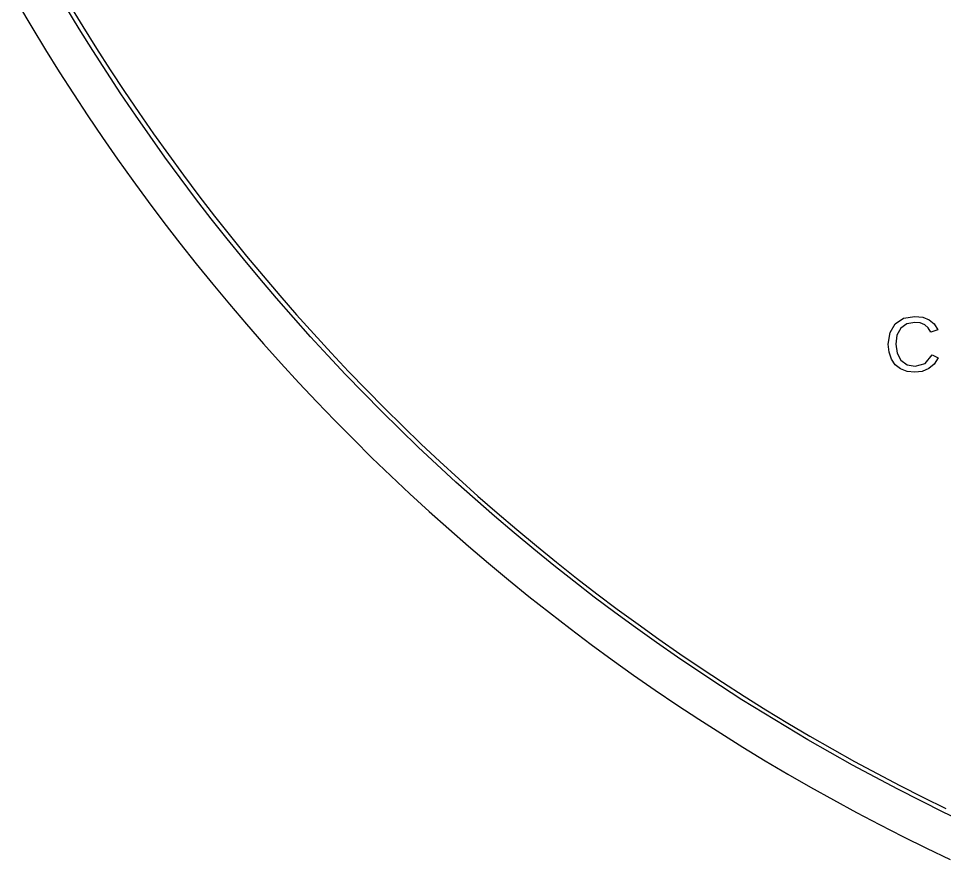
# Model space of a CAD drawing. Extents: x -25 to 122, y -49 to 104.
# Drawn here: x -20.24 to 12.95, y -41.64 to -11.5 of the extents above; entities that cross this region are included whole.
import ezdxf

# ---------------------------------------------------------------- set-up
doc = ezdxf.new("R2010")
doc.units = 0

msp = doc.modelspace()

# ---------------------------------------------------------------- linework, layer by layer
for p, q in [((-20.2389, -11.0077), (-19.7612, -11.8159)), ((-18.0605, -11.8706), (-18.539, -11.0833)), ((-18.4103, -11.0061), (-17.9328, -11.7919)), ((-19.7612, -11.8159), (-19.2737, -12.6181)), ((-17.5724, -12.6519), (-18.0605, -11.8706)), ((-17.9328, -11.7919), (-17.4456, -12.5717)), ((-17.4456, -12.5717), (-16.949, -13.3455)), ((-19.2737, -12.6181), (-18.7763, -13.4143)), ((-17.0747, -13.4273), (-17.5724, -12.6519)), ((-18.7763, -13.4143), (-18.2692, -14.2044)), ((-16.5676, -14.1964), (-17.0747, -13.4273)), ((-16.949, -13.3455), (-16.4428, -14.1131)), ((-18.2692, -14.2044), (-17.7524, -14.9881)), ((-16.051, -14.9593), (-16.5676, -14.1964)), ((-16.4428, -14.1131), (-15.9273, -14.8745)), ((-15.9273, -14.8745), (-15.4025, -15.6294)), ((-17.7524, -14.9881), (-17.2261, -15.7655)), ((-15.5252, -15.7158), (-16.051, -14.9593)), ((-17.2261, -15.7655), (-16.6902, -16.5363)), ((-14.9901, -16.4658), (-15.5252, -15.7158)), ((-15.4025, -15.6294), (-14.8685, -16.3779)), ((-16.6902, -16.5363), (-16.145, -17.3005)), ((-14.4458, -17.2091), (-14.9901, -16.4658)), ((-14.8685, -16.3779), (-14.3253, -17.1198)), ((-13.8924, -17.9457), (-14.4458, -17.2091)), ((-14.3253, -17.1198), (-13.7731, -17.8549)), ((-16.145, -17.3005), (-15.5904, -18.058)), ((-13.7731, -17.8549), (-13.2118, -18.5832)), ((-15.5904, -18.058), (-15.0265, -18.8086)), ((-13.3301, -18.6755), (-13.8924, -17.9457)), ((-13.2118, -18.5832), (-12.6417, -19.3046)), ((-15.0265, -18.8086), (-14.4535, -19.5522)), ((-12.7588, -19.3983), (-13.3301, -18.6755)), ((-14.4535, -19.5522), (-13.8714, -20.2887)), ((-12.1787, -20.1141), (-12.7588, -19.3983)), ((-12.6417, -19.3046), (-12.0628, -20.0189)), ((-11.5899, -20.8226), (-12.1787, -20.1141)), ((-12.0628, -20.0189), (-11.4751, -20.7261)), ((-13.8714, -20.2887), (-13.2803, -21.0181)), ((-10.9924, -21.5239), (-11.5899, -20.8226)), ((-11.4751, -20.7261), (-10.8789, -21.426)), ((-13.2803, -21.0181), (-12.6803, -21.7401)), ((-10.3864, -22.2179), (-10.9924, -21.5239)), ((-10.8789, -21.426), (-10.274, -22.1185)), ((-12.6803, -21.7401), (-12.0715, -22.4547)), ((-9.7719, -22.9043), (-10.3864, -22.2179)), ((-10.274, -22.1185), (-9.66075, -22.8035)), ((11.4839, -22.2413), (11.8806, -22.1753)), ((11.8806, -22.1753), (12.166, -22.2057)), ((12.166, -22.2057), (12.4002, -22.2969)), ((-12.0715, -22.4547), (-11.4539, -23.1618)), ((10.9954, -22.7537), (11.184, -22.4393)), ((11.184, -22.4393), (11.4839, -22.2413)), ((11.5959, -22.4429), (11.3802, -22.5989)), ((11.8833, -22.3909), (11.5959, -22.4429)), ((12.0753, -22.4133), (11.8833, -22.3909)), ((12.2392, -22.4807), (12.0753, -22.4133)), ((12.3686, -22.5906), (12.2392, -22.4807)), ((12.4002, -22.2969), (12.5812, -22.4479)), ((12.5812, -22.4479), (12.707, -22.6576)), ((-9.66075, -22.8035), (-9.03911, -23.481)), ((10.9325, -23.1689), (10.9954, -22.7537)), ((11.2455, -22.8454), (11.2006, -23.1689)), ((11.3802, -22.5989), (11.2455, -22.8454)), ((12.4569, -22.7405), (12.3686, -22.5906)), ((12.707, -22.6576), (12.4569, -22.7405)), ((-11.4539, -23.1618), (-10.8277, -23.8613)), ((-9.149, -23.5831), (-9.7719, -22.9043)), ((10.9607, -23.459), (10.9325, -23.1689)), ((11.2006, -23.1689), (11.2474, -23.4918)), ((-9.03911, -23.481), (-8.40919, -24.1508)), ((11.0451, -23.7072), (10.9607, -23.459)), ((11.2474, -23.4918), (11.3878, -23.7446)), ((12.2527, -23.861), (12.5094, -23.5573)), ((12.5094, -23.5573), (12.725, -23.6651)), ((-10.8277, -23.8613), (-10.193, -24.553)), ((-8.51784, -24.2543), (-9.149, -23.5831)), ((11.1833, -23.9083), (11.0451, -23.7072)), ((11.3878, -23.7446), (11.6081, -23.9078)), ((11.8944, -23.9622), (12.2527, -23.861)), ((12.5804, -23.8866), (12.3871, -24.0479)), ((12.725, -23.6651), (12.5804, -23.8866)), ((-8.40919, -24.1508), (-7.77112, -24.8128)), ((11.3727, -24.0569), (11.1833, -23.9083)), ((11.6074, -24.1486), (11.3727, -24.0569)), ((11.8819, -24.1792), (11.6074, -24.1486)), ((11.6081, -23.9078), (11.8944, -23.9622)), ((12.152, -24.1464), (11.8819, -24.1792)), ((12.3871, -24.0479), (12.152, -24.1464)), ((-10.193, -24.553), (-9.54988, -25.2368)), ((-7.87848, -24.9176), (-8.51784, -24.2543)), ((-7.77112, -24.8128), (-7.12495, -25.467)), ((-7.23102, -25.573), (-7.87848, -24.9176)), ((-9.54988, -25.2368), (-8.89839, -25.9128)), ((-7.12495, -25.467), (-6.47083, -26.1131)), ((-6.57558, -26.2205), (-7.23102, -25.573)), ((-8.89839, -25.9128), (-8.23865, -26.5807)), ((-6.47083, -26.1131), (-5.80881, -26.7512)), ((-5.91225, -26.8598), (-6.57558, -26.2205)), ((-8.23865, -26.5807), (-7.57077, -27.2404)), ((-5.2411, -27.491), (-5.91225, -26.8598)), ((-5.80881, -26.7512), (-5.13901, -27.3811)), ((-7.57077, -27.2404), (-6.89484, -27.8919)), ((-4.56227, -28.1139), (-5.2411, -27.491)), ((-5.13901, -27.3811), (-4.46153, -28.0028)), ((-6.89484, -27.8919), (-6.21095, -28.535)), ((-3.87585, -28.7284), (-4.56227, -28.1139)), ((-4.46153, -28.0028), (-3.77649, -28.616)), ((-6.21095, -28.535), (-5.51924, -29.1698)), ((-3.18193, -29.3344), (-3.87585, -28.7284)), ((-3.77649, -28.616), (-3.08395, -29.2209)), ((-5.51924, -29.1698), (-4.81979, -29.7959)), ((-2.48064, -29.9319), (-3.18193, -29.3344)), ((-3.08395, -29.2209), (-2.38406, -29.8172)), ((-4.81979, -29.7959), (-4.1127, -30.4135)), ((-2.38406, -29.8172), (-1.6769, -30.4048)), ((-1.77206, -30.5208), (-2.48064, -29.9319)), ((-4.1127, -30.4135), (-3.3981, -31.0223)), ((-1.0563, -31.1008), (-1.77206, -30.5208)), ((-1.6769, -30.4048), (-0.96259, -30.9837)), ((-3.3981, -31.0223), (-2.67607, -31.6223)), ((-0.3335, -31.6721), (-1.0563, -31.1008)), ((-0.96259, -30.9837), (-0.24121, -31.5538)), ((-2.67607, -31.6223), (-1.94673, -32.2134)), ((0.39626, -32.2345), (-0.3335, -31.6721)), ((-0.24121, -31.5538), (0.48709, -32.1151)), ((0.48709, -32.1151), (1.22223, -32.6673)), ((-1.94673, -32.2134), (-1.21021, -32.7955)), ((1.13287, -32.7878), (0.39626, -32.2345)), ((-1.21021, -32.7955), (-0.46658, -33.3685)), ((1.87622, -33.3321), (1.13287, -32.7878)), ((1.22223, -32.6673), (1.9641, -33.2105)), ((-0.46658, -33.3685), (0.28401, -33.9324)), ((2.62621, -33.8672), (1.87622, -33.3321)), ((1.9641, -33.2105), (2.71257, -33.7445)), ((2.71257, -33.7445), (3.46754, -34.2693)), ((0.28401, -33.9324), (1.04146, -34.487)), ((3.38269, -34.393), (2.62621, -33.8672)), ((1.04146, -34.487), (1.80568, -35.0322)), ((4.14557, -34.9096), (3.38269, -34.393)), ((3.46754, -34.2693), (4.2289, -34.7849)), ((4.2289, -34.7849), (4.99652, -35.291)), ((1.80568, -35.0322), (2.57652, -35.5681)), ((4.91473, -35.4167), (4.14557, -34.9096)), ((5.69005, -35.9144), (4.91473, -35.4167)), ((4.99652, -35.291), (5.77031, -35.7876)), ((2.57652, -35.5681), (3.35388, -36.0944)), ((5.77031, -35.7876), (6.55013, -36.2748)), ((3.35388, -36.0944), (4.13763, -36.6112)), ((6.47144, -36.4025), (5.69005, -35.9144)), ((7.25874, -36.881), (6.47144, -36.4025)), ((6.55013, -36.2748), (7.33585, -36.7523)), ((4.13763, -36.6112), (4.92769, -37.1183)), ((7.33585, -36.7523), (8.1274, -37.2202)), ((4.92769, -37.1183), (5.72389, -37.6157)), ((8.05186, -37.3498), (7.25874, -36.881)), ((8.85066, -37.8088), (8.05186, -37.3498)), ((8.1274, -37.2202), (8.92461, -37.6783)), ((5.72389, -37.6157), (6.52614, -38.1032)), ((9.65506, -38.258), (8.85066, -37.8088)), ((8.92461, -37.6783), (9.72739, -38.1265)), ((6.52614, -38.1032), (7.33432, -38.5809)), ((9.72739, -38.1265), (10.5356, -38.5649)), ((10.4649, -38.6972), (9.65506, -38.258)), ((7.33432, -38.5809), (8.14828, -39.0486)), ((11.2801, -39.1265), (10.4649, -38.6972)), ((10.5356, -38.5649), (11.3491, -38.9934)), ((8.14828, -39.0486), (8.96794, -39.5064)), ((12.1004, -39.5458), (11.2801, -39.1265)), ((11.3491, -38.9934), (12.1679, -39.4118)), ((12.1679, -39.4118), (12.9917, -39.8202)), ((8.96794, -39.5064), (9.79315, -39.954)), ((12.9259, -39.955), (12.1004, -39.5458)), ((9.79315, -39.954), (10.6238, -40.3914)), ((13.7563, -40.354), (12.9259, -39.955)), ((10.6238, -40.3914), (11.4597, -40.8186)), ((11.4597, -40.8186), (12.3009, -41.2356)), ((12.3009, -41.2356), (13.147, -41.6422))]:
    msp.add_line(p, q)

doc.saveas('drawing.dxf')
